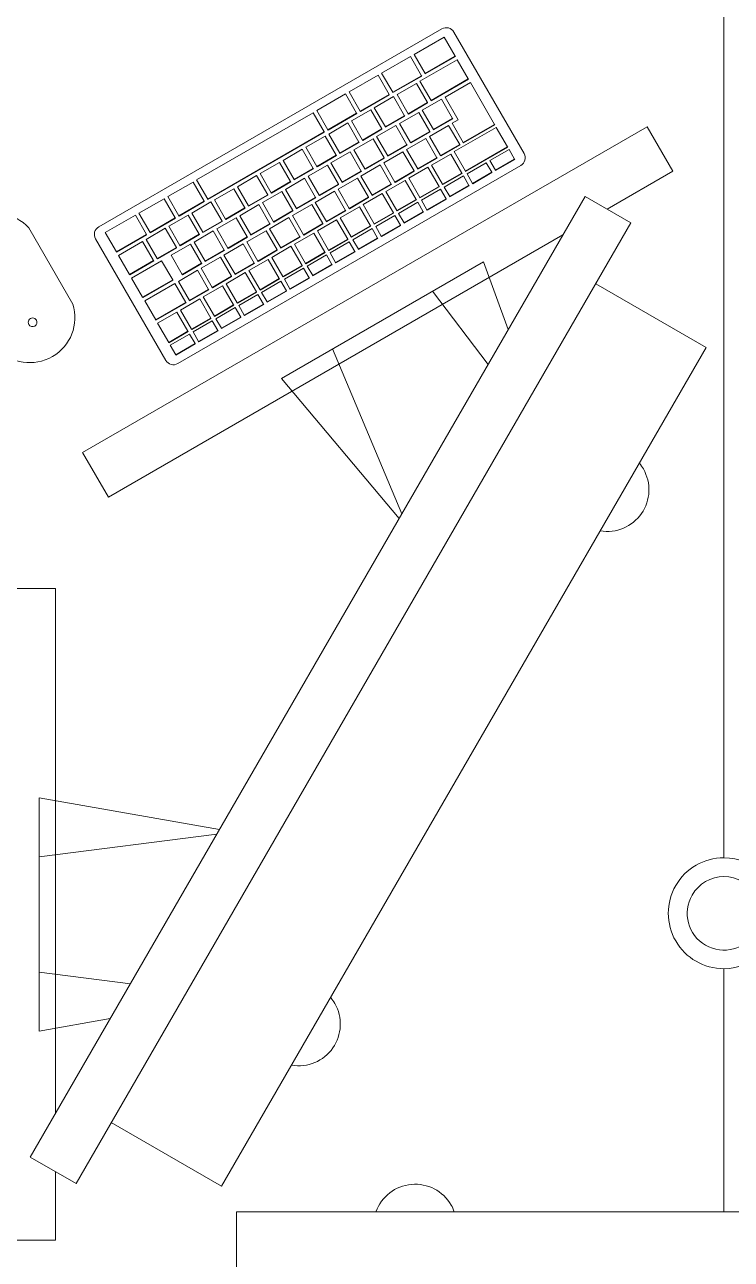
# Model space of a CAD drawing. Header units: millimetres. Extents: x 79795 to 317870, y -36033 to 97293.
# Drawn here: x 207480 to 207989, y 17382 to 18272 of the extents above; entities that cross this region are included whole.
import ezdxf

# ---------------------------------------------------------------- set-up
doc = ezdxf.new("R2010")
doc.units = ezdxf.units.MM
doc.header["$MEASUREMENT"] = 0
for name, color, linetype, lineweight in [('A-GENM', 8, 'CONTINUOUS', 9), ('E-ELEC-EQPM', 8, 'CONTINUOUS', 9), ('I-FURN', 8, 'CONTINUOUS', 9)]:
    doc.layers.add(name, color=color, linetype=linetype, lineweight=lineweight)

msp = doc.modelspace()

# ---------------------------------------------------------------- linework, layer by layer
at = {"layer": 'A-GENM'}
for p, q in [((207533.24, 18126.52), (207780.52, 18269.29)), ((207782.19, 18263.34), (207760.53, 18250.84)), ((207790.15, 18249.53), (207782.19, 18263.34)), ((207789.19, 18266.97), (207839.78, 18179.36)), ((207757.94, 18249.34), (207737.15, 18237.34)), ((207765.91, 18235.53), (207757.94, 18249.34)), ((207760.53, 18250.84), (207768.5, 18237.03)), ((207791.64, 18246.96), (207764.79, 18231.46)), ((207768.5, 18237.03), (207790.15, 18249.53)), ((207790.29, 18249.29), (207768.64, 18236.79)), ((207790.15, 18249.53), (207790.29, 18249.29)), ((207799.62, 18233.14), (207791.64, 18246.96)), ((207734.55, 18235.84), (207713.77, 18223.84)), ((207742.52, 18222.03), (207734.55, 18235.84)), ((207737.15, 18237.34), (207745.12, 18223.53)), ((207745.12, 18223.53), (207765.91, 18235.53)), ((207766.04, 18235.29), (207745.26, 18223.29)), ((207765.91, 18235.53), (207766.04, 18235.29)), ((207768.5, 18237.03), (207768.64, 18236.79)), ((207762.19, 18229.96), (207748.34, 18221.96)), ((207770.17, 18216.14), (207762.19, 18229.96)), ((207764.79, 18231.46), (207772.77, 18217.64)), ((207772.77, 18217.64), (207799.62, 18233.14)), ((207799.76, 18232.9), (207772.91, 18217.4)), ((207801.1, 18230.57), (207782.92, 18220.07)), ((207799.62, 18233.14), (207799.76, 18232.9)), ((207818.55, 18200.36), (207801.1, 18230.57)), ((207711.17, 18222.34), (207690.39, 18210.34)), ((207719.14, 18208.53), (207711.17, 18222.34)), ((207713.77, 18223.84), (207721.74, 18210.03)), ((207721.74, 18210.03), (207742.52, 18222.03)), ((207742.66, 18221.79), (207721.88, 18209.79)), ((207745.74, 18220.46), (207731.88, 18212.46)), ((207742.52, 18222.03), (207742.66, 18221.79)), ((207745.12, 18223.53), (207745.26, 18223.29)), ((207753.72, 18206.64), (207745.74, 18220.46)), ((207748.34, 18221.96), (207756.32, 18208.14)), ((207756.32, 18208.14), (207770.17, 18216.14)), ((207780.32, 18218.57), (207766.46, 18210.57)), ((207770.17, 18216.14), (207770.31, 18215.9)), ((207772.77, 18217.64), (207772.91, 18217.4)), ((207788.3, 18204.75), (207780.32, 18218.57)), ((207782.92, 18220.07), (207792.38, 18203.68)), ((207687.79, 18208.84), (207603.78, 18160.34)), ((207695.76, 18195.03), (207687.79, 18208.84)), ((207690.39, 18210.34), (207698.36, 18196.53)), ((207698.36, 18196.53), (207719.14, 18208.53)), ((207719.28, 18208.29), (207698.49, 18196.29)), ((207729.28, 18210.96), (207715.43, 18202.96)), ((207719.14, 18208.53), (207719.28, 18208.29)), ((207721.74, 18210.03), (207721.88, 18209.79)), ((207737.26, 18197.14), (207729.28, 18210.96)), ((207731.88, 18212.46), (207739.86, 18198.64)), ((207763.86, 18209.07), (207750.01, 18201.07)), ((207756.32, 18208.14), (207756.46, 18207.9)), ((207770.31, 18215.9), (207756.46, 18207.9)), ((207771.84, 18195.25), (207763.86, 18209.07)), ((207766.46, 18210.57), (207774.44, 18196.75)), ((207712.83, 18201.46), (207698.97, 18193.46)), ((207720.81, 18187.64), (207712.83, 18201.46)), ((207715.43, 18202.96), (207723.41, 18189.14)), ((207747.41, 18199.57), (207733.55, 18191.57)), ((207739.86, 18198.64), (207753.72, 18206.64)), ((207739.86, 18198.64), (207740, 18198.4)), ((207753.86, 18206.4), (207740, 18198.4)), ((207755.39, 18185.75), (207747.41, 18199.57)), ((207750.01, 18201.07), (207757.99, 18187.25)), ((207753.72, 18206.64), (207753.86, 18206.4)), ((207785.45, 18199.68), (207771.59, 18191.68)), ((207774.44, 18196.75), (207788.3, 18204.75)), ((207788.44, 18204.51), (207774.58, 18196.51)), ((207793.43, 18185.86), (207785.45, 18199.68)), ((207792.38, 18203.68), (207788.05, 18201.18)), ((207788.05, 18201.18), (207796.03, 18187.36)), ((207788.3, 18204.75), (207788.44, 18204.51)), ((207819.75, 18198.27), (207789.44, 18180.77)), ((207796.03, 18187.36), (207818.55, 18200.36)), ((207818.68, 18200.12), (207796.17, 18187.12)), ((207818.55, 18200.36), (207818.68, 18200.12)), ((207827.87, 18184.21), (207819.75, 18198.27)), ((207611.75, 18146.53), (207695.76, 18195.03)), ((207695.9, 18194.79), (207611.89, 18146.29)), ((207696.38, 18191.96), (207682.52, 18183.96)), ((207695.76, 18195.03), (207695.9, 18194.79)), ((207704.36, 18178.14), (207696.38, 18191.96)), ((207698.36, 18196.53), (207698.49, 18196.29)), ((207698.97, 18193.46), (207706.95, 18179.64)), ((207730.95, 18190.07), (207717.1, 18182.07)), ((207723.41, 18189.14), (207737.26, 18197.14)), ((207737.4, 18196.9), (207723.55, 18188.9)), ((207738.93, 18176.25), (207730.95, 18190.07)), ((207733.55, 18191.57), (207741.53, 18177.75)), ((207737.26, 18197.14), (207737.4, 18196.9)), ((207769, 18190.18), (207755.14, 18182.18)), ((207757.99, 18187.25), (207771.84, 18195.25)), ((207771.98, 18195.01), (207758.13, 18187.01)), ((207776.98, 18176.36), (207769, 18190.18)), ((207771.59, 18191.68), (207779.58, 18177.86)), ((207771.84, 18195.25), (207771.98, 18195.01)), ((207774.44, 18196.75), (207774.58, 18196.51)), ((207679.92, 18182.46), (207666.06, 18174.46)), ((207687.9, 18168.64), (207679.92, 18182.46)), ((207682.52, 18183.96), (207690.5, 18170.14)), ((207714.5, 18180.57), (207700.64, 18172.57)), ((207706.95, 18179.64), (207720.81, 18187.64)), ((207720.95, 18187.4), (207707.09, 18179.4)), ((207722.48, 18166.75), (207714.5, 18180.57)), ((207717.1, 18182.07), (207725.08, 18168.25)), ((207720.81, 18187.64), (207720.95, 18187.4)), ((207723.41, 18189.14), (207723.55, 18188.9)), ((207752.54, 18180.68), (207738.69, 18172.68)), ((207741.53, 18177.75), (207755.39, 18185.75)), ((207755.53, 18185.51), (207741.67, 18177.51)), ((207760.52, 18166.86), (207752.54, 18180.68)), ((207755.14, 18182.18), (207763.12, 18168.36)), ((207755.39, 18185.75), (207755.53, 18185.51)), ((207757.99, 18187.25), (207758.13, 18187.01)), ((207779.58, 18177.86), (207793.43, 18185.86)), ((207793.57, 18185.62), (207779.71, 18177.62)), ((207789.44, 18180.77), (207797.56, 18166.71)), ((207793.43, 18185.86), (207793.57, 18185.62)), ((207796.03, 18187.36), (207796.17, 18187.12)), ((207797.56, 18166.71), (207827.87, 18184.21)), ((207828.01, 18183.97), (207797.7, 18166.47)), ((207829, 18182.25), (207815.14, 18174.25)), ((207827.87, 18184.21), (207828.01, 18183.97)), ((207832.99, 18175.34), (207829, 18182.25)), ((207663.47, 18172.96), (207649.61, 18164.96)), ((207671.45, 18159.14), (207663.47, 18172.96)), ((207666.06, 18174.46), (207674.05, 18160.64)), ((207690.5, 18170.14), (207704.36, 18178.14)), ((207704.49, 18177.9), (207690.64, 18169.9)), ((207700.64, 18172.57), (207708.62, 18158.75)), ((207704.36, 18178.14), (207704.49, 18177.9)), ((207706.95, 18179.64), (207707.09, 18179.4)), ((207725.08, 18168.25), (207738.93, 18176.25)), ((207739.07, 18176.01), (207725.22, 18168.01)), ((207738.69, 18172.68), (207746.67, 18158.86)), ((207738.93, 18176.25), (207739.07, 18176.01)), ((207741.53, 18177.75), (207741.67, 18177.51)), ((207763.12, 18168.36), (207776.98, 18176.36)), ((207777.12, 18176.12), (207763.26, 18168.12)), ((207786.98, 18179.03), (207773.13, 18171.03)), ((207776.98, 18176.36), (207777.12, 18176.12)), ((207779.58, 18177.86), (207779.71, 18177.62)), ((207794.96, 18165.21), (207786.98, 18179.03)), ((207812.55, 18172.75), (207798.69, 18164.75)), ((207816.54, 18165.84), (207812.55, 18172.75)), ((207815.14, 18174.25), (207819.13, 18167.34)), ((207819.13, 18167.34), (207832.99, 18175.34)), ((207833.13, 18175.1), (207819.27, 18167.1)), ((207832.99, 18175.34), (207833.13, 18175.1)), ((207837.45, 18170.68), (207590.17, 18027.91)), ((207647.01, 18163.46), (207633.16, 18155.46)), ((207654.99, 18149.64), (207647.01, 18163.46)), ((207649.61, 18164.96), (207657.59, 18151.14)), ((207674.05, 18160.64), (207687.9, 18168.64)), ((207688.04, 18168.4), (207674.18, 18160.4)), ((207698.05, 18171.07), (207684.19, 18163.07)), ((207684.19, 18163.07), (207692.17, 18149.25)), ((207687.9, 18168.64), (207688.04, 18168.4)), ((207690.5, 18170.14), (207690.64, 18169.9)), ((207706.03, 18157.25), (207698.05, 18171.07)), ((207708.62, 18158.75), (207722.48, 18166.75)), ((207722.62, 18166.51), (207708.76, 18158.51)), ((207736.09, 18171.18), (207722.23, 18163.18)), ((207722.23, 18163.18), (207730.21, 18149.36)), ((207722.48, 18166.75), (207722.62, 18166.51)), ((207725.08, 18168.25), (207725.22, 18168.01)), ((207744.07, 18157.36), (207736.09, 18171.18)), ((207746.67, 18158.86), (207760.52, 18166.86)), ((207760.66, 18166.62), (207746.8, 18158.62)), ((207770.53, 18169.53), (207756.67, 18161.53)), ((207760.52, 18166.86), (207760.66, 18166.62)), ((207763.12, 18168.36), (207763.26, 18168.12)), ((207778.51, 18155.71), (207770.53, 18169.53)), ((207773.13, 18171.03), (207781.11, 18157.21)), ((207781.11, 18157.21), (207794.96, 18165.21)), ((207795.1, 18164.97), (207781.24, 18156.97)), ((207796.09, 18163.25), (207782.24, 18155.25)), ((207794.96, 18165.21), (207795.1, 18164.97)), ((207800.08, 18156.34), (207796.09, 18163.25)), ((207797.56, 18166.71), (207797.7, 18166.47)), ((207798.69, 18164.75), (207802.68, 18157.84)), ((207802.68, 18157.84), (207816.54, 18165.84)), ((207816.67, 18165.6), (207802.82, 18157.6)), ((207816.54, 18165.84), (207816.67, 18165.6)), ((207819.13, 18167.34), (207819.27, 18167.1)), ((207601.19, 18158.84), (207583, 18148.34)), ((207609.16, 18145.03), (207601.19, 18158.84)), ((207603.78, 18160.34), (207611.75, 18146.53)), ((207630.56, 18153.96), (207616.7, 18145.96)), ((207638.54, 18140.14), (207630.56, 18153.96)), ((207633.16, 18155.46), (207641.14, 18141.64)), ((207657.59, 18151.14), (207671.45, 18159.14)), ((207671.59, 18158.9), (207657.73, 18150.9)), ((207681.59, 18161.57), (207667.73, 18153.57)), ((207671.45, 18159.14), (207671.59, 18158.9)), ((207674.05, 18160.64), (207674.18, 18160.4)), ((207689.57, 18147.75), (207681.59, 18161.57)), ((207692.17, 18149.25), (207706.03, 18157.25)), ((207706.16, 18157.01), (207692.31, 18149.01)), ((207719.63, 18161.68), (207705.78, 18153.68)), ((207705.78, 18153.68), (207713.76, 18139.86)), ((207706.03, 18157.25), (207706.16, 18157.01)), ((207708.62, 18158.75), (207708.76, 18158.51)), ((207727.61, 18147.86), (207719.63, 18161.68)), ((207730.21, 18149.36), (207744.07, 18157.36)), ((207744.21, 18157.12), (207730.35, 18149.12)), ((207754.07, 18160.03), (207740.22, 18152.03)), ((207744.07, 18157.36), (207744.21, 18157.12)), ((207746.67, 18158.86), (207746.8, 18158.62)), ((207762.05, 18146.21), (207754.07, 18160.03)), ((207756.67, 18161.53), (207764.65, 18147.71)), ((207764.65, 18147.71), (207778.51, 18155.71)), ((207778.65, 18155.47), (207764.79, 18147.47)), ((207779.64, 18153.75), (207765.78, 18145.75)), ((207778.51, 18155.71), (207778.65, 18155.47)), ((207783.63, 18146.84), (207779.64, 18153.75)), ((207781.11, 18157.21), (207781.24, 18156.97)), ((207782.24, 18155.25), (207786.23, 18148.34)), ((207786.23, 18148.34), (207800.08, 18156.34)), ((207800.22, 18156.1), (207786.36, 18148.1)), ((207800.08, 18156.34), (207800.22, 18156.1)), ((207802.68, 18157.84), (207802.82, 18157.6)), ((207580.4, 18146.84), (207562.21, 18136.34)), ((207588.37, 18133.03), (207580.4, 18146.84)), ((207583, 18148.34), (207590.97, 18134.53)), ((207590.97, 18134.53), (207609.16, 18145.03)), ((207609.29, 18144.79), (207591.11, 18134.29)), ((207609.16, 18145.03), (207609.29, 18144.79)), ((207611.75, 18146.53), (207611.89, 18146.29)), ((207616.7, 18145.96), (207624.68, 18132.14)), ((207641.14, 18141.64), (207654.99, 18149.64)), ((207655.13, 18149.4), (207641.27, 18141.4)), ((207665.14, 18152.07), (207651.28, 18144.07)), ((207654.99, 18149.64), (207655.13, 18149.4)), ((207657.59, 18151.14), (207657.73, 18150.9)), ((207673.12, 18138.25), (207665.14, 18152.07)), ((207667.73, 18153.57), (207675.71, 18139.75)), ((207675.71, 18139.75), (207689.57, 18147.75)), ((207689.71, 18147.51), (207675.85, 18139.51)), ((207703.18, 18152.18), (207689.32, 18144.18)), ((207689.57, 18147.75), (207689.71, 18147.51)), ((207692.17, 18149.25), (207692.31, 18149.01)), ((207711.16, 18138.36), (207703.18, 18152.18)), ((207713.76, 18139.86), (207727.61, 18147.86)), ((207727.75, 18147.62), (207713.9, 18139.62)), ((207737.62, 18150.53), (207723.76, 18142.53)), ((207727.61, 18147.86), (207727.75, 18147.62)), ((207730.21, 18149.36), (207730.35, 18149.12)), ((207745.6, 18136.71), (207737.62, 18150.53)), ((207740.22, 18152.03), (207748.2, 18138.21)), ((207748.2, 18138.21), (207762.05, 18146.21)), ((207762.19, 18145.97), (207748.34, 18137.97)), ((207762.05, 18146.21), (207762.19, 18145.97)), ((207764.65, 18147.71), (207764.79, 18147.47)), ((207765.78, 18145.75), (207769.77, 18138.84)), ((207769.77, 18138.84), (207783.63, 18146.84)), ((207783.77, 18146.6), (207769.91, 18138.6)), ((207783.63, 18146.84), (207783.77, 18146.6)), ((207786.23, 18148.34), (207786.36, 18148.1)), ((207562.21, 18136.34), (207570.18, 18122.53)), ((207614.1, 18144.46), (207600.25, 18136.46)), ((207600.25, 18136.46), (207608.23, 18122.64)), ((207622.08, 18130.64), (207614.1, 18144.46)), ((207624.68, 18132.14), (207638.54, 18140.14)), ((207638.68, 18139.9), (207624.82, 18131.9)), ((207648.68, 18142.57), (207634.83, 18134.57)), ((207638.54, 18140.14), (207638.68, 18139.9)), ((207641.14, 18141.64), (207641.27, 18141.4)), ((207656.66, 18128.75), (207648.68, 18142.57)), ((207651.28, 18144.07), (207659.26, 18130.25)), ((207659.26, 18130.25), (207673.12, 18138.25)), ((207673.25, 18138.01), (207659.4, 18130.01)), ((207686.72, 18142.68), (207672.87, 18134.68)), ((207673.12, 18138.25), (207673.25, 18138.01)), ((207675.71, 18139.75), (207675.85, 18139.51)), ((207694.7, 18128.86), (207686.72, 18142.68)), ((207689.32, 18144.18), (207697.3, 18130.36)), ((207697.3, 18130.36), (207711.16, 18138.36)), ((207711.3, 18138.12), (207697.44, 18130.12)), ((207721.16, 18141.03), (207707.31, 18133.03)), ((207711.16, 18138.36), (207711.3, 18138.12)), ((207713.76, 18139.86), (207713.9, 18139.62)), ((207729.14, 18127.21), (207721.16, 18141.03)), ((207723.76, 18142.53), (207731.74, 18128.71)), ((207731.74, 18128.71), (207745.6, 18136.71)), ((207745.74, 18136.47), (207731.88, 18128.47)), ((207745.6, 18136.71), (207745.74, 18136.47)), ((207748.2, 18138.21), (207748.34, 18137.97)), ((207763.18, 18144.25), (207749.33, 18136.25)), ((207749.33, 18136.25), (207753.32, 18129.34)), ((207753.32, 18129.34), (207767.17, 18137.34)), ((207767.31, 18137.1), (207753.45, 18129.1)), ((207767.17, 18137.34), (207763.18, 18144.25)), ((207767.17, 18137.34), (207767.31, 18137.1)), ((207769.77, 18138.84), (207769.91, 18138.6)), ((207559.62, 18134.84), (207537.97, 18122.34)), ((207567.59, 18121.03), (207559.62, 18134.84)), ((207570.18, 18122.53), (207588.37, 18133.03)), ((207588.51, 18132.79), (207570.32, 18122.29)), ((207597.65, 18134.96), (207583.79, 18126.96)), ((207583.79, 18126.96), (207591.77, 18113.14)), ((207588.37, 18133.03), (207588.51, 18132.79)), ((207590.97, 18134.53), (207591.11, 18134.29)), ((207605.63, 18121.14), (207597.65, 18134.96)), ((207608.23, 18122.64), (207622.08, 18130.64)), ((207622.22, 18130.4), (207608.37, 18122.4)), ((207632.23, 18133.07), (207618.37, 18125.07)), ((207622.08, 18130.64), (207622.22, 18130.4)), ((207624.68, 18132.14), (207624.82, 18131.9)), ((207640.21, 18119.25), (207632.23, 18133.07)), ((207634.83, 18134.57), (207642.81, 18120.75)), ((207642.81, 18120.75), (207656.66, 18128.75)), ((207656.8, 18128.51), (207642.94, 18120.51)), ((207670.27, 18133.18), (207656.41, 18125.18)), ((207656.66, 18128.75), (207656.8, 18128.51)), ((207659.26, 18130.25), (207659.4, 18130.01)), ((207678.25, 18119.36), (207670.27, 18133.18)), ((207672.87, 18134.68), (207680.85, 18120.86)), ((207680.85, 18120.86), (207694.7, 18128.86)), ((207694.84, 18128.62), (207680.99, 18120.62)), ((207704.71, 18131.53), (207690.85, 18123.53)), ((207694.7, 18128.86), (207694.84, 18128.62)), ((207697.3, 18130.36), (207697.44, 18130.12)), ((207712.69, 18117.71), (207704.71, 18131.53)), ((207707.31, 18133.03), (207715.29, 18119.21)), ((207715.29, 18119.21), (207729.14, 18127.21)), ((207729.28, 18126.97), (207715.43, 18118.97)), ((207729.14, 18127.21), (207729.28, 18126.97)), ((207731.74, 18128.71), (207731.88, 18128.47)), ((207746.73, 18134.75), (207732.87, 18126.75)), ((207736.86, 18119.84), (207750.72, 18127.84)), ((207750.86, 18127.6), (207737, 18119.6)), ((207750.72, 18127.84), (207746.73, 18134.75)), ((207750.72, 18127.84), (207750.86, 18127.6)), ((207753.32, 18129.34), (207753.45, 18129.1)), ((207514.59, 18070.83), (207482.84, 18125.82)), ((207537.97, 18122.34), (207545.94, 18108.53)), ((207545.94, 18108.53), (207567.59, 18121.03)), ((207567.72, 18120.79), (207546.07, 18108.29)), ((207581.19, 18125.46), (207567.34, 18117.46)), ((207567.59, 18121.03), (207567.72, 18120.79)), ((207570.18, 18122.53), (207570.32, 18122.29)), ((207589.17, 18111.64), (207581.19, 18125.46)), ((207591.77, 18113.14), (207605.63, 18121.14)), ((207605.77, 18120.9), (207591.91, 18112.9)), ((207615.77, 18123.57), (207601.92, 18115.57)), ((207605.63, 18121.14), (207605.77, 18120.9)), ((207608.23, 18122.64), (207608.37, 18122.4)), ((207623.75, 18109.75), (207615.77, 18123.57)), ((207618.37, 18125.07), (207626.35, 18111.25)), ((207626.35, 18111.25), (207640.21, 18119.25)), ((207640.35, 18119.01), (207626.49, 18111.01)), ((207653.82, 18123.68), (207639.96, 18115.68)), ((207640.21, 18119.25), (207640.35, 18119.01)), ((207642.81, 18120.75), (207642.94, 18120.51)), ((207661.8, 18109.86), (207653.82, 18123.68)), ((207656.41, 18125.18), (207664.39, 18111.36)), ((207664.39, 18111.36), (207678.25, 18119.36)), ((207678.39, 18119.12), (207664.53, 18111.12)), ((207688.26, 18122.03), (207674.4, 18114.03)), ((207678.25, 18119.36), (207678.39, 18119.12)), ((207680.85, 18120.86), (207680.99, 18120.62)), ((207696.24, 18108.21), (207688.26, 18122.03)), ((207690.85, 18123.53), (207698.83, 18109.71)), ((207715.29, 18119.21), (207715.43, 18118.97)), ((207730.27, 18125.25), (207716.42, 18117.25)), ((207720.41, 18110.34), (207734.26, 18118.34)), ((207734.4, 18118.1), (207720.55, 18110.1)), ((207734.26, 18118.34), (207730.27, 18125.25)), ((207732.87, 18126.75), (207736.86, 18119.84)), ((207734.26, 18118.34), (207734.4, 18118.1)), ((207736.86, 18119.84), (207737, 18119.6)), ((207581.5, 18030.24), (207530.91, 18117.85)), ((207564.75, 18115.95), (207547.43, 18105.95)), ((207572.72, 18102.14), (207564.75, 18115.95)), ((207567.34, 18117.46), (207575.32, 18103.64)), ((207575.32, 18103.64), (207589.17, 18111.64)), ((207589.31, 18111.4), (207575.46, 18103.4)), ((207599.32, 18114.07), (207585.46, 18106.07)), ((207589.17, 18111.64), (207589.31, 18111.4)), ((207591.77, 18113.14), (207591.91, 18112.9)), ((207607.3, 18100.25), (207599.32, 18114.07)), ((207601.92, 18115.57), (207609.9, 18101.75)), ((207609.9, 18101.75), (207623.75, 18109.75)), ((207623.89, 18109.51), (207610.04, 18101.51)), ((207637.36, 18114.18), (207623.5, 18106.18)), ((207623.75, 18109.75), (207623.89, 18109.51)), ((207626.35, 18111.25), (207626.49, 18111.01)), ((207645.34, 18100.36), (207637.36, 18114.18)), ((207639.96, 18115.68), (207647.94, 18101.86)), ((207647.94, 18101.86), (207661.8, 18109.86)), ((207661.93, 18109.62), (207648.08, 18101.62)), ((207671.8, 18112.53), (207657.94, 18104.53)), ((207661.8, 18109.86), (207661.93, 18109.62)), ((207664.39, 18111.36), (207664.53, 18111.12)), ((207679.78, 18098.71), (207671.8, 18112.53)), ((207674.4, 18114.03), (207682.38, 18100.21)), ((207698.83, 18109.71), (207712.69, 18117.71)), ((207698.83, 18109.71), (207698.97, 18109.47)), ((207712.83, 18117.47), (207698.97, 18109.47)), ((207713.82, 18115.75), (207699.96, 18107.75)), ((207712.69, 18117.71), (207712.83, 18117.47)), ((207717.81, 18108.84), (207713.82, 18115.75)), ((207716.42, 18117.25), (207720.41, 18110.34)), ((207720.41, 18110.34), (207720.55, 18110.1)), ((207545.94, 18108.53), (207546.07, 18108.29)), ((207547.43, 18105.95), (207555.4, 18092.14)), ((207555.4, 18092.14), (207572.72, 18102.14)), ((207572.86, 18101.9), (207555.54, 18091.9)), ((207578.54, 18102.05), (207556.89, 18089.55)), ((207572.72, 18102.14), (207572.86, 18101.9)), ((207575.32, 18103.64), (207575.46, 18103.4)), ((207586.51, 18088.25), (207578.54, 18102.05)), ((207585.46, 18106.07), (207593.44, 18092.25)), ((207593.44, 18092.25), (207607.3, 18100.25)), ((207620.91, 18104.68), (207607.05, 18096.68)), ((207607.3, 18100.25), (207607.44, 18100.01)), ((207609.9, 18101.75), (207610.04, 18101.51)), ((207628.89, 18090.86), (207620.91, 18104.68)), ((207623.5, 18106.18), (207631.48, 18092.36)), ((207631.48, 18092.36), (207645.34, 18100.36)), ((207655.35, 18103.03), (207641.49, 18095.03)), ((207645.34, 18100.36), (207645.48, 18100.12)), ((207647.94, 18101.86), (207648.08, 18101.62)), ((207663.33, 18089.21), (207655.35, 18103.03)), ((207657.94, 18104.53), (207665.92, 18090.71)), ((207682.38, 18100.21), (207696.24, 18108.21)), ((207682.38, 18100.21), (207682.52, 18099.97)), ((207696.37, 18107.97), (207682.52, 18099.97)), ((207697.36, 18106.25), (207683.51, 18098.25)), ((207696.24, 18108.21), (207696.37, 18107.97)), ((207701.35, 18099.34), (207697.36, 18106.25)), ((207699.96, 18107.75), (207703.95, 18100.84)), ((207703.95, 18100.84), (207717.81, 18108.84)), ((207703.95, 18100.84), (207704.09, 18100.6)), ((207717.95, 18108.6), (207704.09, 18100.6)), ((207717.81, 18108.84), (207717.95, 18108.6)), ((207555.4, 18092.14), (207555.54, 18091.9)), ((207604.45, 18095.18), (207590.6, 18087.18)), ((207593.44, 18092.25), (207593.58, 18092.01)), ((207607.44, 18100.01), (207593.58, 18092.01)), ((207612.43, 18081.36), (207604.45, 18095.18)), ((207607.05, 18096.68), (207615.03, 18082.86)), ((207638.89, 18093.53), (207625.04, 18085.53)), ((207631.48, 18092.36), (207631.62, 18092.12)), ((207645.48, 18100.12), (207631.62, 18092.12)), ((207646.87, 18079.71), (207638.89, 18093.53)), ((207641.49, 18095.03), (207649.47, 18081.21)), ((207665.92, 18090.71), (207679.78, 18098.71)), ((207679.92, 18098.47), (207666.06, 18090.47)), ((207680.91, 18096.75), (207667.05, 18088.75)), ((207679.78, 18098.71), (207679.92, 18098.47)), ((207684.9, 18089.84), (207680.91, 18096.75)), ((207683.51, 18098.25), (207687.5, 18091.34)), ((207687.5, 18091.34), (207701.35, 18099.34)), ((207687.5, 18091.34), (207687.64, 18091.1)), ((207701.49, 18099.1), (207687.64, 18091.1)), ((207701.35, 18099.34), (207701.49, 18099.1)), ((207556.89, 18089.55), (207564.86, 18075.75)), ((207564.86, 18075.75), (207586.51, 18088.25)), ((207586.65, 18088.01), (207565, 18075.51)), ((207588.01, 18085.66), (207566.36, 18073.16)), ((207586.51, 18088.25), (207586.65, 18088.01)), ((207595.98, 18071.86), (207588.01, 18085.66)), ((207590.6, 18087.18), (207598.58, 18073.36)), ((207622.44, 18084.03), (207608.58, 18076.03)), ((207615.03, 18082.86), (207628.89, 18090.86)), ((207615.03, 18082.86), (207615.17, 18082.62)), ((207629.03, 18090.62), (207615.17, 18082.62)), ((207630.42, 18070.21), (207622.44, 18084.03)), ((207625.04, 18085.53), (207633.02, 18071.71)), ((207628.89, 18090.86), (207629.03, 18090.62)), ((207649.47, 18081.21), (207663.33, 18089.21)), ((207663.47, 18088.97), (207649.61, 18080.97)), ((207664.46, 18087.25), (207650.6, 18079.25)), ((207663.33, 18089.21), (207663.47, 18088.97)), ((207668.45, 18080.34), (207664.46, 18087.25)), ((207665.92, 18090.71), (207666.06, 18090.47)), ((207667.05, 18088.75), (207671.04, 18081.84)), ((207671.04, 18081.84), (207684.9, 18089.84)), ((207685.04, 18089.6), (207671.18, 18081.6)), ((207684.9, 18089.84), (207685.04, 18089.6)), ((207564.86, 18075.75), (207565, 18075.51)), ((207605.98, 18074.53), (207592.13, 18066.53)), ((207598.58, 18073.36), (207612.43, 18081.36)), ((207612.57, 18081.12), (207598.71, 18073.12)), ((207613.96, 18060.71), (207605.98, 18074.53)), ((207608.58, 18076.03), (207616.56, 18062.21)), ((207612.43, 18081.36), (207612.57, 18081.12)), ((207633.02, 18071.71), (207646.87, 18079.71)), ((207647.01, 18079.47), (207633.15, 18071.47)), ((207648, 18077.75), (207634.14, 18069.75)), ((207646.87, 18079.71), (207647.01, 18079.47)), ((207651.99, 18070.84), (207648, 18077.75)), ((207649.47, 18081.21), (207649.61, 18080.97)), ((207650.6, 18079.25), (207654.59, 18072.34)), ((207654.59, 18072.34), (207668.45, 18080.34)), ((207668.58, 18080.1), (207654.73, 18072.1)), ((207668.45, 18080.34), (207668.58, 18080.1)), ((207671.04, 18081.84), (207671.18, 18081.6)), ((207566.36, 18073.16), (207574.33, 18059.36)), ((207574.33, 18059.36), (207595.98, 18071.86)), ((207596.12, 18071.62), (207574.47, 18059.12)), ((207589.53, 18065.03), (207575.67, 18057.03)), ((207597.51, 18051.21), (207589.53, 18065.03)), ((207592.13, 18066.53), (207600.11, 18052.71)), ((207595.98, 18071.86), (207596.12, 18071.62)), ((207598.58, 18073.36), (207598.71, 18073.12)), ((207616.56, 18062.21), (207630.42, 18070.21)), ((207630.56, 18069.97), (207616.7, 18061.97)), ((207631.55, 18068.25), (207617.69, 18060.25)), ((207630.42, 18070.21), (207630.56, 18069.97)), ((207635.54, 18061.34), (207631.55, 18068.25)), ((207633.02, 18071.71), (207633.15, 18071.47)), ((207634.14, 18069.75), (207638.14, 18062.84)), ((207638.14, 18062.84), (207651.99, 18070.84)), ((207652.13, 18070.6), (207638.27, 18062.6)), ((207651.99, 18070.84), (207652.13, 18070.6)), ((207654.59, 18072.34), (207654.73, 18072.1)), ((207574.33, 18059.36), (207574.47, 18059.12)), ((207575.67, 18057.03), (207583.65, 18043.21)), ((207600.11, 18052.71), (207613.96, 18060.71)), ((207614.1, 18060.47), (207600.25, 18052.47)), ((207615.09, 18058.75), (207601.24, 18050.75)), ((207613.96, 18060.71), (207614.1, 18060.47)), ((207619.08, 18051.84), (207615.09, 18058.75)), ((207616.56, 18062.21), (207616.7, 18061.97)), ((207617.69, 18060.25), (207621.68, 18053.34)), ((207621.68, 18053.34), (207635.54, 18061.34)), ((207635.68, 18061.1), (207621.82, 18053.1)), ((207635.54, 18061.34), (207635.68, 18061.1)), ((207638.14, 18062.84), (207638.27, 18062.6)), ((207583.65, 18043.21), (207597.51, 18051.21)), ((207597.65, 18050.97), (207583.79, 18042.97)), ((207598.64, 18049.25), (207584.78, 18041.25)), ((207597.51, 18051.21), (207597.65, 18050.97)), ((207602.63, 18042.34), (207598.64, 18049.25)), ((207600.11, 18052.71), (207600.25, 18052.47)), ((207601.24, 18050.75), (207605.23, 18043.84)), ((207605.23, 18043.84), (207619.08, 18051.84)), ((207619.22, 18051.6), (207605.36, 18043.6)), ((207619.08, 18051.84), (207619.22, 18051.6)), ((207621.68, 18053.34), (207621.82, 18053.1)), ((207583.65, 18043.21), (207583.79, 18042.97)), ((207584.78, 18041.25), (207588.77, 18034.34)), ((207588.77, 18034.34), (207602.63, 18042.34)), ((207602.77, 18042.1), (207588.91, 18034.1)), ((207602.63, 18042.34), (207602.77, 18042.1)), ((207605.23, 18043.84), (207605.36, 18043.6)), ((207588.77, 18034.34), (207588.91, 18034.1))]:
    msp.add_line(p, q, dxfattribs=at)
for centre, radius, start, end in [((207783.69, 18263.79), 6.35, 30, 120), ((207834.28, 18176.18), 6.35, 300, 30), ((207458.92, 18103.76), 32.54, 42.68038, 197.31962), ((207536.41, 18121.03), 6.35, 120, 210), ((207483.52, 18061.14), 32.54, 222.68038, 17.31962), ((207485.52, 18057.69), 3.16, 30, 210), ((207485.52, 18057.69), 3.16, 210, 30), ((207587, 18033.41), 6.35, 210, 300)]:
    msp.add_arc(centre, radius, start, end, dxfattribs=at)
at = {"layer": 'E-ELEC-EQPM'}
for p, q in [((207483.84, 17455.7), (207883.84, 18148.52)), ((207483.84, 17455.7), (207883.84, 18148.52)), ((207883.84, 18148.52), (207916.84, 18129.47)), ((207883.84, 18148.52), (207916.84, 18129.47)), ((207916.84, 18129.47), (207516.84, 17436.65)), ((207916.84, 18129.47), (207891.44, 18085.48)), ((207891.44, 18085.48), (207971.02, 18039.53)), ((207891.44, 18085.48), (207971.02, 18039.53)), ((207971.02, 18039.53), (207621.82, 17434.69)), ((207971.02, 18039.53), (207621.82, 17434.69)), ((207542.24, 17480.64), (207516.84, 17436.65)), ((207621.82, 17434.69), (207542.24, 17480.64)), ((207621.82, 17434.69), (207542.24, 17480.64)), ((207516.84, 17436.65), (207483.84, 17455.7)), ((207516.84, 17436.65), (207483.84, 17455.7)), ((208330.9, 17416.2), (207632.5, 17416.2)), ((207632.5, 17416.2), (207632.5, 17324.3)), ((208330.9, 17416.2), (207632.5, 17416.2)), ((207632.5, 17416.2), (207632.5, 17324.3))]:
    msp.add_line(p, q, dxfattribs=at)
at = {"layer": 'I-FURN'}
for p, q in [((207983.79, 17671.53), (207983.76, 18781.53)), ((207983.76, 18781.53), (207983.79, 17671.53)), ((207928.57, 18198.71), (207521.63, 17963.76)), ((207947.11, 18166.59), (207928.57, 18198.71)), ((207899.83, 18139.29), (207947.11, 18166.59)), ((207540.17, 17931.64), (207867.85, 18120.83)), ((207664.92, 18017.16), (207810.68, 18101.32)), ((207810.68, 18101.32), (207828.43, 18052.55)), ((207773.8, 18080.02), (207813.89, 18027.37)), ((207701.8, 18038.45), (207751.6, 17919.48)), ((207749.7, 17916.18), (207664.92, 18017.16)), ((207540.17, 17931.64), (207521.63, 17963.76)), ((207502.06, 17865.64), (207464.98, 17865.64)), ((207502.06, 17865.64), (207502.06, 17487.26)), ((207490.38, 17714.85), (207490.38, 17546.53)), ((207620.22, 17691.91), (207490.38, 17714.85)), ((207490.38, 17672.26), (207618.31, 17688.62)), ((207490.38, 17589.12), (207556.02, 17580.72)), ((207983.8, 17416.2), (207983.79, 17591.53)), ((207983.79, 17591.53), (207983.8, 17416.2)), ((207490.38, 17546.53), (207541.48, 17555.54)), ((207502.06, 17445.18), (207502.06, 17395.74)), ((207502.06, 17395.74), (207464.98, 17395.74))]:
    msp.add_line(p, q, dxfattribs=at)
for centre, radius, start, end in [((207899.85, 17936.9), 30, 260.30789, 30.00282), ((207899.85, 17936.9), 30, 30.00282, 39.69206), ((207983.79, 17631.53), 40, 90.00141, 270.00141), ((207983.79, 17631.53), 40, 270.00141, 90.00141), ((207983.93, 17631.43), 26.51, 330, 150), ((207983.93, 17631.43), 26.51, 150, 330), ((207677.36, 17551.52), 30, 260.28516, 30.00282), ((207677.36, 17551.52), 30, 30.00282, 39.71478), ((207761.3, 17406.14), 30, 30.00282, 160.24537), ((207761.3, 17406.14), 30, 19.75455, 30.00282)]:
    msp.add_arc(centre, radius, start, end, dxfattribs=at)

doc.saveas('drawing.dxf')
